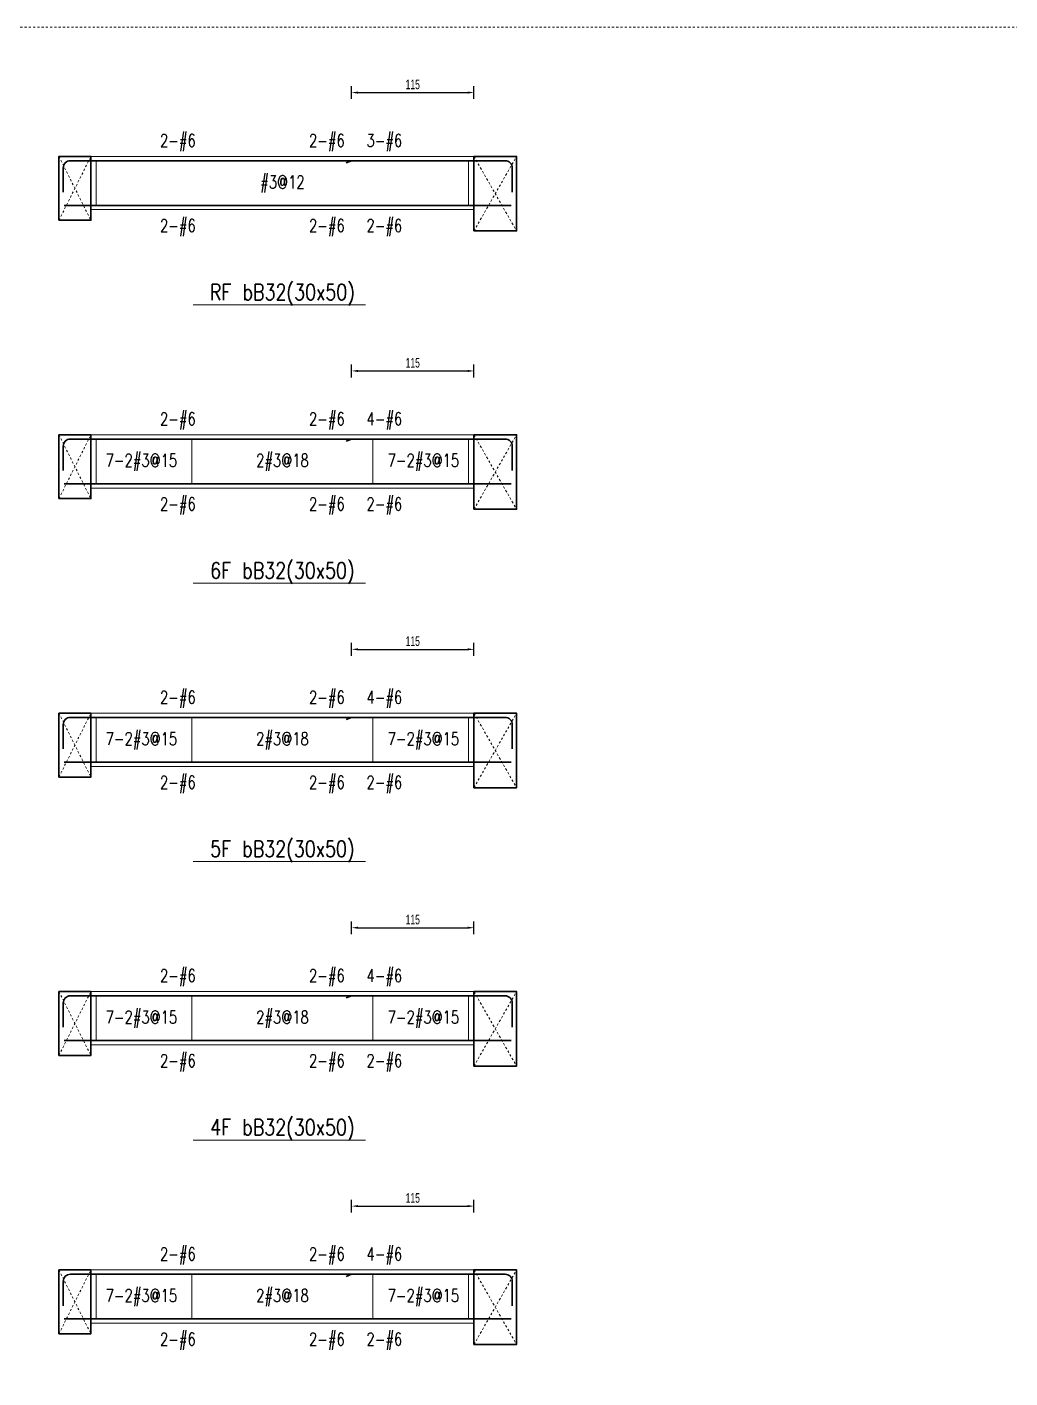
# Model space of a CAD drawing. Header units: millimetres. Extents: x 0 to 20200, y -8178 to -3000.
# Drawn here: x 1076 to 2000, y -6884 to -5614 of the extents above; entities that cross this region are included whole.
import ezdxf
from ezdxf.enums import TextEntityAlignment as Align

# ---------------------------------------------------------------- set-up
doc = ezdxf.new("R2010")
doc.units = ezdxf.units.MM
doc.linetypes.add('DOT', pattern=[4, 2, -2])
for name, color, linetype in [('stirrup-txt', 1, 'Continuous'), ('主筋文字', 1, 'Continuous'), ('主筋文字引線', 4, 'Continuous'), ('主筋線', 3, 'Continuous'), ('剪力筋文字引線', 2, 'Continuous'), ('剪力筋線', 1, 'Continuous'), ('圖框', 132, 'DOT'), ('尺寸標註-字串', 2, 'Continuous'), ('梁跨名稱', 4, 'Continuous'), ('梁跨名稱底線', 2, 'Continuous'), ('邊界線', 2, 'Continuous'), ('邊界線-梁支撐內線', 6, 'DOT'), ('邊界線-梁支撐外線', 4, 'Continuous')]:
    doc.layers.add(name, color=color, linetype=linetype)
doc.styles.add('note', font='txt', dxfattribs={"width": 0.666667, "height": 9})
doc.styles.add('txt', font='txt.shx', dxfattribs={"height": 0.2, "bigfont": 'chineset.shx'})
doc.dimstyles.new('BeamRebarDim', dxfattribs={"dimtxt": 12, "dimasz": 6, "dimexe": 6, "dimexo": 1, "dimgap": 3, "dimtad": 1, "dimdec": 0, "dimdsep": 46, "dimtxsty": 'note', "dimcen": 2.5, "dimclrd": 256, "dimclre": 256, "dimclrt": 256, "dimadec": 0, "dimazin": 0, "dimtfac": 1, "dimtmove": 0, "dimatfit": 3, "dimfxl": 1, "dimtolj": 1, "dimarcsym": 0})

# ---------------------------------------------------------------- blocks, each defined once
blk = doc.blocks.new('*D136')
at = {"layer": 'Defpoints', "color": 0}
for p in [(1381.3, -5682.6), (1496.3, -5675.6), (1496.3, -5682.6)]:
    blk.add_point(p, dxfattribs=at)
at = {"layer": '尺寸標註-字串', "lineweight": -2}
for p, q in [((1381.3, -5681.6), (1381.3, -5669.6)), ((1496.3, -5681.6), (1496.3, -5669.6)), ((1387.3, -5675.6), (1490.3, -5675.6))]:
    blk.add_line(p, q, dxfattribs=at)
at = {"layer": '尺寸標註-字串'}
for points in [[(1387.3, -5674.6), (1387.3, -5676.6), (1381.3, -5675.6)], [(1490.3, -5676.6), (1490.3, -5674.6), (1496.3, -5675.6)]]:
    blk.add_solid(points, dxfattribs=at)
at = {"layer": '尺寸標註-字串', "insert": (1438.8, -5668), "char_height": 9, "attachment_point": 5, "style": 'note'}
blk.add_mtext('\\A1;115', dxfattribs=at)
blk = doc.blocks.new('*D138')
at = {"layer": 'Defpoints', "color": 0}
for p in [(1496.3, -5937.2), (1381.3, -5944.2), (1496.3, -5944.2)]:
    blk.add_point(p, dxfattribs=at)
at = {"layer": '尺寸標註-字串', "lineweight": -2}
for p, q in [((1381.3, -5943.2), (1381.3, -5931.2)), ((1387.3, -5937.2), (1490.3, -5937.2)), ((1496.3, -5943.2), (1496.3, -5931.2))]:
    blk.add_line(p, q, dxfattribs=at)
at = {"layer": '尺寸標註-字串'}
for points in [[(1387.3, -5936.2), (1387.3, -5938.2), (1381.3, -5937.2)], [(1490.3, -5938.2), (1490.3, -5936.2), (1496.3, -5937.2)]]:
    blk.add_solid(points, dxfattribs=at)
at = {"layer": '尺寸標註-字串', "insert": (1438.8, -5929.6), "char_height": 9, "attachment_point": 5, "style": 'note'}
blk.add_mtext('\\A1;115', dxfattribs=at)
blk = doc.blocks.new('*D140')
at = {"layer": 'Defpoints', "color": 0}
for p in [(1381.3, -6205.8), (1496.3, -6198.8), (1496.3, -6205.8)]:
    blk.add_point(p, dxfattribs=at)
at = {"layer": '尺寸標註-字串', "lineweight": -2}
for p, q in [((1381.3, -6204.8), (1381.3, -6192.8)), ((1496.3, -6204.8), (1496.3, -6192.8)), ((1387.3, -6198.8), (1490.3, -6198.8))]:
    blk.add_line(p, q, dxfattribs=at)
at = {"layer": '尺寸標註-字串'}
for points in [[(1387.3, -6197.8), (1387.3, -6199.8), (1381.3, -6198.8)], [(1490.3, -6199.8), (1490.3, -6197.8), (1496.3, -6198.8)]]:
    blk.add_solid(points, dxfattribs=at)
at = {"layer": '尺寸標註-字串', "insert": (1438.8, -6191.2), "char_height": 9, "attachment_point": 5, "style": 'note'}
blk.add_mtext('\\A1;115', dxfattribs=at)
blk = doc.blocks.new('*D142')
at = {"layer": 'Defpoints', "color": 0}
for p in [(1496.3, -6460.4), (1381.3, -6467.4), (1496.3, -6467.4)]:
    blk.add_point(p, dxfattribs=at)
at = {"layer": '尺寸標註-字串', "lineweight": -2}
for p, q in [((1381.3, -6466.4), (1381.3, -6454.4)), ((1387.3, -6460.4), (1490.3, -6460.4)), ((1496.3, -6466.4), (1496.3, -6454.4))]:
    blk.add_line(p, q, dxfattribs=at)
at = {"layer": '尺寸標註-字串'}
for points in [[(1387.3, -6459.4), (1387.3, -6461.4), (1381.3, -6460.4)], [(1490.3, -6461.4), (1490.3, -6459.4), (1496.3, -6460.4)]]:
    blk.add_solid(points, dxfattribs=at)
at = {"layer": '尺寸標註-字串', "insert": (1438.8, -6452.8), "char_height": 9, "attachment_point": 5, "style": 'note'}
blk.add_mtext('\\A1;115', dxfattribs=at)
blk = doc.blocks.new('*D144')
at = {"layer": 'Defpoints', "color": 0}
for p in [(1496.3, -6722), (1381.3, -6729), (1496.3, -6729)]:
    blk.add_point(p, dxfattribs=at)
at = {"layer": '尺寸標註-字串', "lineweight": -2}
for p, q in [((1381.3, -6728), (1381.3, -6716)), ((1387.3, -6722), (1490.3, -6722)), ((1496.3, -6728), (1496.3, -6716))]:
    blk.add_line(p, q, dxfattribs=at)
at = {"layer": '尺寸標註-字串'}
for points in [[(1387.3, -6721), (1387.3, -6723), (1381.3, -6722)], [(1490.3, -6723), (1490.3, -6721), (1496.3, -6722)]]:
    blk.add_solid(points, dxfattribs=at)
at = {"layer": '尺寸標註-字串', "insert": (1438.8, -6714.4), "char_height": 9, "attachment_point": 5, "style": 'note'}
blk.add_mtext('\\A1;115', dxfattribs=at)

msp = doc.modelspace()

# ---------------------------------------------------------------- linework, layer by layer
at = {"layer": '主筋文字引線', "lineweight": 5}
for points in [[(1176.3, -5739.6, 0, 2.1, 0), (1176.3, -5733.6, 0, 0, 0), (1176.3, -5720.6, 0, 0, 0), (1196.3, -5720.6, 0, 0, 0)], [(1316.3, -5739.6, 0, 2.1, 0), (1316.3, -5733.6, 0, 0, 0), (1316.3, -5720.6, 0, 0, 0), (1336.3, -5720.6, 0, 0, 0)], [(1456.3, -5739.6, 0, 2.1, 0), (1456.3, -5733.6, 0, 0, 0), (1456.3, -5720.6, 0, 0, 0), (1436.3, -5720.6, 0, 0, 0)], [(1176.3, -5781.6, 0, 2.1, 0), (1176.3, -5787.6, 0, 0, 0), (1176.3, -5800.6, 0, 0, 0), (1196.3, -5800.6, 0, 0, 0)], [(1316.3, -5781.6, 0, 2.1, 0), (1316.3, -5787.6, 0, 0, 0), (1316.3, -5800.6, 0, 0, 0), (1336.3, -5800.6, 0, 0, 0)], [(1456.3, -5781.6, 0, 2.1, 0), (1456.3, -5787.6, 0, 0, 0), (1456.3, -5800.6, 0, 0, 0), (1436.3, -5800.6, 0, 0, 0)], [(1176.3, -6001.2, 0, 2.1, 0), (1176.3, -5995.2, 0, 0, 0), (1176.3, -5982.2, 0, 0, 0), (1196.3, -5982.2, 0, 0, 0)], [(1316.3, -6001.2, 0, 2.1, 0), (1316.3, -5995.2, 0, 0, 0), (1316.3, -5982.2, 0, 0, 0), (1336.3, -5982.2, 0, 0, 0)], [(1456.3, -6001.2, 0, 2.1, 0), (1456.3, -5995.2, 0, 0, 0), (1456.3, -5982.2, 0, 0, 0), (1436.3, -5982.2, 0, 0, 0)], [(1176.3, -6043.2, 0, 2.1, 0), (1176.3, -6049.2, 0, 0, 0), (1176.3, -6062.2, 0, 0, 0), (1196.3, -6062.2, 0, 0, 0)], [(1316.3, -6043.2, 0, 2.1, 0), (1316.3, -6049.2, 0, 0, 0), (1316.3, -6062.2, 0, 0, 0), (1336.3, -6062.2, 0, 0, 0)], [(1456.3, -6043.2, 0, 2.1, 0), (1456.3, -6049.2, 0, 0, 0), (1456.3, -6062.2, 0, 0, 0), (1436.3, -6062.2, 0, 0, 0)], [(1176.3, -6262.8, 0, 2.1, 0), (1176.3, -6256.8, 0, 0, 0), (1176.3, -6243.8, 0, 0, 0), (1196.3, -6243.8, 0, 0, 0)], [(1316.3, -6262.8, 0, 2.1, 0), (1316.3, -6256.8, 0, 0, 0), (1316.3, -6243.8, 0, 0, 0), (1336.3, -6243.8, 0, 0, 0)], [(1456.3, -6262.8, 0, 2.1, 0), (1456.3, -6256.8, 0, 0, 0), (1456.3, -6243.8, 0, 0, 0), (1436.3, -6243.8, 0, 0, 0)], [(1176.3, -6304.8, 0, 2.1, 0), (1176.3, -6310.8, 0, 0, 0), (1176.3, -6323.8, 0, 0, 0), (1196.3, -6323.8, 0, 0, 0)], [(1316.3, -6304.8, 0, 2.1, 0), (1316.3, -6310.8, 0, 0, 0), (1316.3, -6323.8, 0, 0, 0), (1336.3, -6323.8, 0, 0, 0)], [(1456.3, -6304.8, 0, 2.1, 0), (1456.3, -6310.8, 0, 0, 0), (1456.3, -6323.8, 0, 0, 0), (1436.3, -6323.8, 0, 0, 0)], [(1176.3, -6524.4, 0, 2.1, 0), (1176.3, -6518.4, 0, 0, 0), (1176.3, -6505.4, 0, 0, 0), (1196.3, -6505.4, 0, 0, 0)], [(1316.3, -6524.4, 0, 2.1, 0), (1316.3, -6518.4, 0, 0, 0), (1316.3, -6505.4, 0, 0, 0), (1336.3, -6505.4, 0, 0, 0)], [(1456.3, -6524.4, 0, 2.1, 0), (1456.3, -6518.4, 0, 0, 0), (1456.3, -6505.4, 0, 0, 0), (1436.3, -6505.4, 0, 0, 0)], [(1176.3, -6566.4, 0, 2.1, 0), (1176.3, -6572.4, 0, 0, 0), (1176.3, -6585.4, 0, 0, 0), (1196.3, -6585.4, 0, 0, 0)], [(1316.3, -6566.4, 0, 2.1, 0), (1316.3, -6572.4, 0, 0, 0), (1316.3, -6585.4, 0, 0, 0), (1336.3, -6585.4, 0, 0, 0)], [(1456.3, -6566.4, 0, 2.1, 0), (1456.3, -6572.4, 0, 0, 0), (1456.3, -6585.4, 0, 0, 0), (1436.3, -6585.4, 0, 0, 0)], [(1176.3, -6786, 0, 2.1, 0), (1176.3, -6780, 0, 0, 0), (1176.3, -6767, 0, 0, 0), (1196.3, -6767, 0, 0, 0)], [(1316.3, -6786, 0, 2.1, 0), (1316.3, -6780, 0, 0, 0), (1316.3, -6767, 0, 0, 0), (1336.3, -6767, 0, 0, 0)], [(1456.3, -6786, 0, 2.1, 0), (1456.3, -6780, 0, 0, 0), (1456.3, -6767, 0, 0, 0), (1436.3, -6767, 0, 0, 0)], [(1176.3, -6828, 0, 2.1, 0), (1176.3, -6834, 0, 0, 0), (1176.3, -6847, 0, 0, 0), (1196.3, -6847, 0, 0, 0)], [(1316.3, -6828, 0, 2.1, 0), (1316.3, -6834, 0, 0, 0), (1316.3, -6847, 0, 0, 0), (1336.3, -6847, 0, 0, 0)], [(1456.3, -6828, 0, 2.1, 0), (1456.3, -6834, 0, 0, 0), (1456.3, -6847, 0, 0, 0), (1436.3, -6847, 0, 0, 0)]]:
    msp.add_lwpolyline(points, format="xyseb", dxfattribs=at)
at = {"layer": '主筋線', "lineweight": 30}
for points in [[(1110.3, -5769.2), (1110.3, -5746.3, -0.414214), (1117, -5739.6), (1136.3, -5739.6)], [(1496.3, -5739.6), (1525.6, -5739.6, -0.414214), (1532.3, -5746.3), (1532.3, -5769.2)], [(1110.3, -6030.8), (1110.3, -6007.9, -0.414214), (1117, -6001.2), (1136.3, -6001.2)], [(1496.3, -6001.2), (1525.6, -6001.2, -0.414214), (1532.3, -6007.9), (1532.3, -6030.8)], [(1110.3, -6292.4), (1110.3, -6269.5, -0.414214), (1117, -6262.8), (1136.3, -6262.8)], [(1496.3, -6262.8), (1525.6, -6262.8, -0.414214), (1532.3, -6269.5), (1532.3, -6292.4)], [(1110.3, -6554), (1110.3, -6531.1, -0.414214), (1117, -6524.4), (1136.3, -6524.4)], [(1496.3, -6524.4), (1525.6, -6524.4, -0.414214), (1532.3, -6531.1), (1532.3, -6554)], [(1110.3, -6815.6), (1110.3, -6792.7, -0.414214), (1117, -6786), (1136.3, -6786)], [(1496.3, -6786), (1525.6, -6786, -0.414214), (1532.3, -6792.7), (1532.3, -6815.6)]]:
    msp.add_lwpolyline(points, format="xyb", dxfattribs=at)
for points in [[(1136.3, -5739.6), (1381.3, -5739.6)], [(1381.3, -5739.6), (1376.3, -5741.6)], [(1381.3, -5739.6), (1496.3, -5739.6)], [(1111.3, -5781.6), (1136.3, -5781.6)], [(1136.3, -5781.6), (1496.3, -5781.6)], [(1496.3, -5781.6), (1531.3, -5781.6)], [(1136.3, -6001.2), (1381.3, -6001.2)], [(1381.3, -6001.2), (1376.3, -6003.2)], [(1381.3, -6001.2), (1496.3, -6001.2)], [(1111.3, -6043.2), (1136.3, -6043.2)], [(1136.3, -6043.2), (1496.3, -6043.2)], [(1496.3, -6043.2), (1531.3, -6043.2)], [(1136.3, -6262.8), (1381.3, -6262.8)], [(1381.3, -6262.8), (1376.3, -6264.8)], [(1381.3, -6262.8), (1496.3, -6262.8)], [(1111.3, -6304.8), (1136.3, -6304.8)], [(1136.3, -6304.8), (1496.3, -6304.8)], [(1496.3, -6304.8), (1531.3, -6304.8)], [(1136.3, -6524.4), (1381.3, -6524.4)], [(1381.3, -6524.4), (1376.3, -6526.4)], [(1381.3, -6524.4), (1496.3, -6524.4)], [(1111.3, -6566.4), (1136.3, -6566.4)], [(1136.3, -6566.4), (1496.3, -6566.4)], [(1496.3, -6566.4), (1531.3, -6566.4)], [(1136.3, -6786), (1381.3, -6786)], [(1381.3, -6786), (1376.3, -6788)], [(1381.3, -6786), (1496.3, -6786)], [(1111.3, -6828), (1136.3, -6828)], [(1136.3, -6828), (1496.3, -6828)], [(1496.3, -6828), (1531.3, -6828)]]:
    msp.add_lwpolyline(points, dxfattribs=at)
at = {"layer": '剪力筋文字引線', "lineweight": 5}
for points in [[(1141.3, -5760.6, 0, 2.1, 0), (1147.3, -5760.6, 0, 0, 0), (1289.3, -5760.6, 0, 0, 0)], [(1491.3, -5760.6, 0, 2.1, 0), (1485.3, -5760.6, 0, 0, 0), (1343.3, -5760.6, 0, 0, 0)], [(1141.3, -6022.2, 0, 2.1, 0), (1147.3, -6022.2, 0, 0, 0), (1143.3, -6022.2, 0, 0, 0)], [(1231.3, -6022.2, 0, 2.1, 0), (1225.3, -6022.2, 0, 0, 0), (1224.3, -6022.2, 0, 0, 0)], [(1231.3, -6022.2, 0, 2.1, 0), (1237.3, -6022.2, 0, 0, 0), (1284.8, -6022.2, 0, 0, 0)], [(1401.3, -6022.2, 0, 2.1, 0), (1395.3, -6022.2, 0, 0, 0), (1347.8, -6022.2, 0, 0, 0)], [(1401.3, -6022.2, 0, 2.1, 0), (1407.3, -6022.2, 0, 0, 0), (1408.3, -6022.2, 0, 0, 0)], [(1491.3, -6022.2, 0, 2.1, 0), (1485.3, -6022.2, 0, 0, 0), (1489.3, -6022.2, 0, 0, 0)], [(1141.3, -6283.8, 0, 2.1, 0), (1147.3, -6283.8, 0, 0, 0), (1143.3, -6283.8, 0, 0, 0)], [(1231.3, -6283.8, 0, 2.1, 0), (1225.3, -6283.8, 0, 0, 0), (1224.3, -6283.8, 0, 0, 0)], [(1231.3, -6283.8, 0, 2.1, 0), (1237.3, -6283.8, 0, 0, 0), (1284.8, -6283.8, 0, 0, 0)], [(1401.3, -6283.8, 0, 2.1, 0), (1395.3, -6283.8, 0, 0, 0), (1347.8, -6283.8, 0, 0, 0)], [(1401.3, -6283.8, 0, 2.1, 0), (1407.3, -6283.8, 0, 0, 0), (1408.3, -6283.8, 0, 0, 0)], [(1491.3, -6283.8, 0, 2.1, 0), (1485.3, -6283.8, 0, 0, 0), (1489.3, -6283.8, 0, 0, 0)], [(1141.3, -6545.4, 0, 2.1, 0), (1147.3, -6545.4, 0, 0, 0), (1143.3, -6545.4, 0, 0, 0)], [(1231.3, -6545.4, 0, 2.1, 0), (1225.3, -6545.4, 0, 0, 0), (1224.3, -6545.4, 0, 0, 0)], [(1231.3, -6545.4, 0, 2.1, 0), (1237.3, -6545.4, 0, 0, 0), (1284.8, -6545.4, 0, 0, 0)], [(1401.3, -6545.4, 0, 2.1, 0), (1395.3, -6545.4, 0, 0, 0), (1347.8, -6545.4, 0, 0, 0)], [(1401.3, -6545.4, 0, 2.1, 0), (1407.3, -6545.4, 0, 0, 0), (1408.3, -6545.4, 0, 0, 0)], [(1491.3, -6545.4, 0, 2.1, 0), (1485.3, -6545.4, 0, 0, 0), (1489.3, -6545.4, 0, 0, 0)], [(1141.3, -6807, 0, 2.1, 0), (1147.3, -6807, 0, 0, 0), (1143.3, -6807, 0, 0, 0)], [(1231.3, -6807, 0, 2.1, 0), (1225.3, -6807, 0, 0, 0), (1224.3, -6807, 0, 0, 0)], [(1231.3, -6807, 0, 2.1, 0), (1237.3, -6807, 0, 0, 0), (1284.8, -6807, 0, 0, 0)], [(1401.3, -6807, 0, 2.1, 0), (1395.3, -6807, 0, 0, 0), (1347.8, -6807, 0, 0, 0)], [(1401.3, -6807, 0, 2.1, 0), (1407.3, -6807, 0, 0, 0), (1408.3, -6807, 0, 0, 0)], [(1491.3, -6807, 0, 2.1, 0), (1485.3, -6807, 0, 0, 0), (1489.3, -6807, 0, 0, 0)]]:
    msp.add_lwpolyline(points, format="xyseb", dxfattribs=at)
at = {"layer": '剪力筋線', "lineweight": 5}
for points in [[(1141.3, -5739.4), (1141.3, -5781.8)], [(1491.3, -5739.4), (1491.3, -5781.8)], [(1141.3, -6001), (1141.3, -6043.4)], [(1231.3, -6001), (1231.3, -6043.4)], [(1401.3, -6001), (1401.3, -6043.4)], [(1491.3, -6001), (1491.3, -6043.4)], [(1141.3, -6262.6), (1141.3, -6305)], [(1231.3, -6262.6), (1231.3, -6305)], [(1401.3, -6262.6), (1401.3, -6305)], [(1491.3, -6262.6), (1491.3, -6305)], [(1141.3, -6524.2), (1141.3, -6566.6)], [(1231.3, -6524.2), (1231.3, -6566.6)], [(1401.3, -6524.2), (1401.3, -6566.6)], [(1491.3, -6524.2), (1491.3, -6566.6)], [(1141.3, -6785.8), (1141.3, -6828.2)], [(1231.3, -6785.8), (1231.3, -6828.2)], [(1401.3, -6785.8), (1401.3, -6828.2)], [(1491.3, -6785.8), (1491.3, -6828.2)]]:
    msp.add_lwpolyline(points, dxfattribs=at)
at = {"layer": '圖框', "lineweight": 5}
msp.add_lwpolyline([(0, -8178), (4000, -8178), (4000, -5614), (0, -5614), (0, -8178)], dxfattribs=at)
at = {"layer": '梁跨名稱底線', "lineweight": 5}
for points in [[(1232.3, -5875.1), (1394.3, -5875.1)], [(1232.3, -6136.7), (1394.3, -6136.7)], [(1232.3, -6398.3), (1394.3, -6398.3)], [(1232.3, -6659.9), (1394.3, -6659.9)]]:
    msp.add_lwpolyline(points, dxfattribs=at)
at = {"layer": '邊界線', "lineweight": 5}
for points in [[(1136.3, -5735.6), (1496.3, -5735.6)], [(1136.3, -5785.6), (1496.3, -5785.6)], [(1136.3, -5997.2), (1496.3, -5997.2)], [(1136.3, -6047.2), (1496.3, -6047.2)], [(1136.3, -6258.8), (1496.3, -6258.8)], [(1136.3, -6308.8), (1496.3, -6308.8)], [(1136.3, -6520.4), (1496.3, -6520.4)], [(1136.3, -6570.4), (1496.3, -6570.4)], [(1136.3, -6782), (1496.3, -6782)], [(1136.3, -6832), (1496.3, -6832)]]:
    msp.add_lwpolyline(points, dxfattribs=at)
at = {"layer": '邊界線-梁支撐內線', "lineweight": 5}
for points in [[(1106.3, -5795.6), (1136.3, -5735.6)], [(1106.3, -5735.6), (1136.3, -5795.6)], [(1496.3, -5805.6), (1536.3, -5735.6)], [(1496.3, -5735.6), (1536.3, -5805.6)], [(1106.3, -6057.2), (1136.3, -5997.2)], [(1106.3, -5997.2), (1136.3, -6057.2)], [(1496.3, -6067.2), (1536.3, -5997.2)], [(1496.3, -5997.2), (1536.3, -6067.2)], [(1106.3, -6318.8), (1136.3, -6258.8)], [(1106.3, -6258.8), (1136.3, -6318.8)], [(1496.3, -6328.8), (1536.3, -6258.8)], [(1496.3, -6258.8), (1536.3, -6328.8)], [(1106.3, -6580.4), (1136.3, -6520.4)], [(1106.3, -6520.4), (1136.3, -6580.4)], [(1496.3, -6590.4), (1536.3, -6520.4)], [(1496.3, -6520.4), (1536.3, -6590.4)], [(1106.3, -6842), (1136.3, -6782)], [(1106.3, -6782), (1136.3, -6842)], [(1496.3, -6852), (1536.3, -6782)], [(1496.3, -6782), (1536.3, -6852)]]:
    msp.add_lwpolyline(points, dxfattribs=at)
at = {"layer": '邊界線-梁支撐外線', "lineweight": 30}
for points in [[(1106.3, -5795.6), (1136.3, -5795.6), (1136.3, -5735.6), (1106.3, -5735.6), (1106.3, -5795.6)], [(1496.3, -5805.6), (1536.3, -5805.6), (1536.3, -5735.6), (1496.3, -5735.6), (1496.3, -5805.6)], [(1106.3, -6057.2), (1136.3, -6057.2), (1136.3, -5997.2), (1106.3, -5997.2), (1106.3, -6057.2)], [(1496.3, -6067.2), (1536.3, -6067.2), (1536.3, -5997.2), (1496.3, -5997.2), (1496.3, -6067.2)], [(1106.3, -6318.8), (1136.3, -6318.8), (1136.3, -6258.8), (1106.3, -6258.8), (1106.3, -6318.8)], [(1496.3, -6328.8), (1536.3, -6328.8), (1536.3, -6258.8), (1496.3, -6258.8), (1496.3, -6328.8)], [(1106.3, -6580.4), (1136.3, -6580.4), (1136.3, -6520.4), (1106.3, -6520.4), (1106.3, -6580.4)], [(1496.3, -6590.4), (1536.3, -6590.4), (1536.3, -6520.4), (1496.3, -6520.4), (1496.3, -6590.4)], [(1106.3, -6842), (1136.3, -6842), (1136.3, -6782), (1106.3, -6782), (1106.3, -6842)], [(1496.3, -6852), (1536.3, -6852), (1536.3, -6782), (1496.3, -6782), (1496.3, -6852)]]:
    msp.add_lwpolyline(points, dxfattribs=at)

# ---------------------------------------------------------------- texts
at = {"layer": 'stirrup-txt', "style": 'txt', "width": 0.75}
for s, p in [('#3@12', (1316.3, -5765.6)), ('7-2#3@15', (1183.8, -6027.2)), ('2#3@18', (1316.3, -6027.2)), ('7-2#3@15', (1448.8, -6027.2)), ('7-2#3@15', (1183.8, -6288.8)), ('2#3@18', (1316.3, -6288.8)), ('7-2#3@15', (1448.8, -6288.8)), ('7-2#3@15', (1183.8, -6550.4)), ('2#3@18', (1316.3, -6550.4)), ('7-2#3@15', (1448.8, -6550.4)), ('7-2#3@15', (1183.8, -6812)), ('2#3@18', (1316.3, -6812)), ('7-2#3@15', (1448.8, -6812))]:
    msp.add_text(s, height=12, dxfattribs=at).set_placement(p, align=Align.CENTER)
at = {"layer": '主筋文字', "style": 'txt', "width": 0.75}
for s, p in [('2-#6', (1201.3, -5720.6)), ('2-#6', (1341.3, -5720.6)), ('3-#6', (1395.3, -5720.6)), ('2-#6', (1201.3, -5800.6)), ('2-#6', (1341.3, -5800.6)), ('2-#6', (1395.3, -5800.6)), ('2-#6', (1201.3, -5982.2)), ('2-#6', (1341.3, -5982.2)), ('4-#6', (1395.3, -5982.2)), ('2-#6', (1201.3, -6062.2)), ('2-#6', (1341.3, -6062.2)), ('2-#6', (1395.3, -6062.2)), ('2-#6', (1201.3, -6243.8)), ('2-#6', (1341.3, -6243.8)), ('4-#6', (1395.3, -6243.8)), ('2-#6', (1201.3, -6323.8)), ('2-#6', (1341.3, -6323.8)), ('2-#6', (1395.3, -6323.8)), ('2-#6', (1201.3, -6505.4)), ('2-#6', (1341.3, -6505.4)), ('4-#6', (1395.3, -6505.4)), ('2-#6', (1201.3, -6585.4)), ('2-#6', (1341.3, -6585.4)), ('2-#6', (1395.3, -6585.4)), ('2-#6', (1201.3, -6767)), ('2-#6', (1341.3, -6767)), ('4-#6', (1395.3, -6767)), ('2-#6', (1201.3, -6847)), ('2-#6', (1341.3, -6847)), ('2-#6', (1395.3, -6847))]:
    msp.add_text(s, height=12, dxfattribs=at).set_placement(p, align=Align.MIDDLE_LEFT)
at = {"layer": '梁跨名稱', "style": 'txt', "width": 0.8}
for s, p in [('RF bB32(30x50)', (1316.3, -5870.6)), ('6F bB32(30x50)', (1316.3, -6132.2)), ('5F bB32(30x50)', (1316.3, -6393.8)), ('4F bB32(30x50)', (1316.3, -6655.4))]:
    msp.add_text(s, height=15, dxfattribs=at).set_placement(p, align=Align.CENTER)

# ---------------------------------------------------------------- dimensions: what is measured, and where the dimension line sits
at = {"layer": '尺寸標註-字串'}
for base, p1, p2, picture, middle in [((1496.3, -5675.6), (1381.3, -5682.6), (1496.3, -5682.6), '*D136', (1438.8, -5668)), ((1496.3, -5937.2), (1381.3, -5944.2), (1496.3, -5944.2), '*D138', (1438.8, -5929.6)), ((1496.3, -6198.8), (1381.3, -6205.8), (1496.3, -6205.8), '*D140', (1438.8, -6191.2)), ((1496.3, -6460.4), (1381.3, -6467.4), (1496.3, -6467.4), '*D142', (1438.8, -6452.8)), ((1496.3, -6722), (1381.3, -6729), (1496.3, -6729), '*D144', (1438.8, -6714.4))]:
    dim = msp.add_linear_dim(base=base, p1=p1, p2=p2, dimstyle='BeamRebarDim', dxfattribs=at)
    dim.commit()
    dim.dimension.update_dxf_attribs({"geometry": picture, "text_midpoint": middle})

doc.saveas('drawing.dxf')
